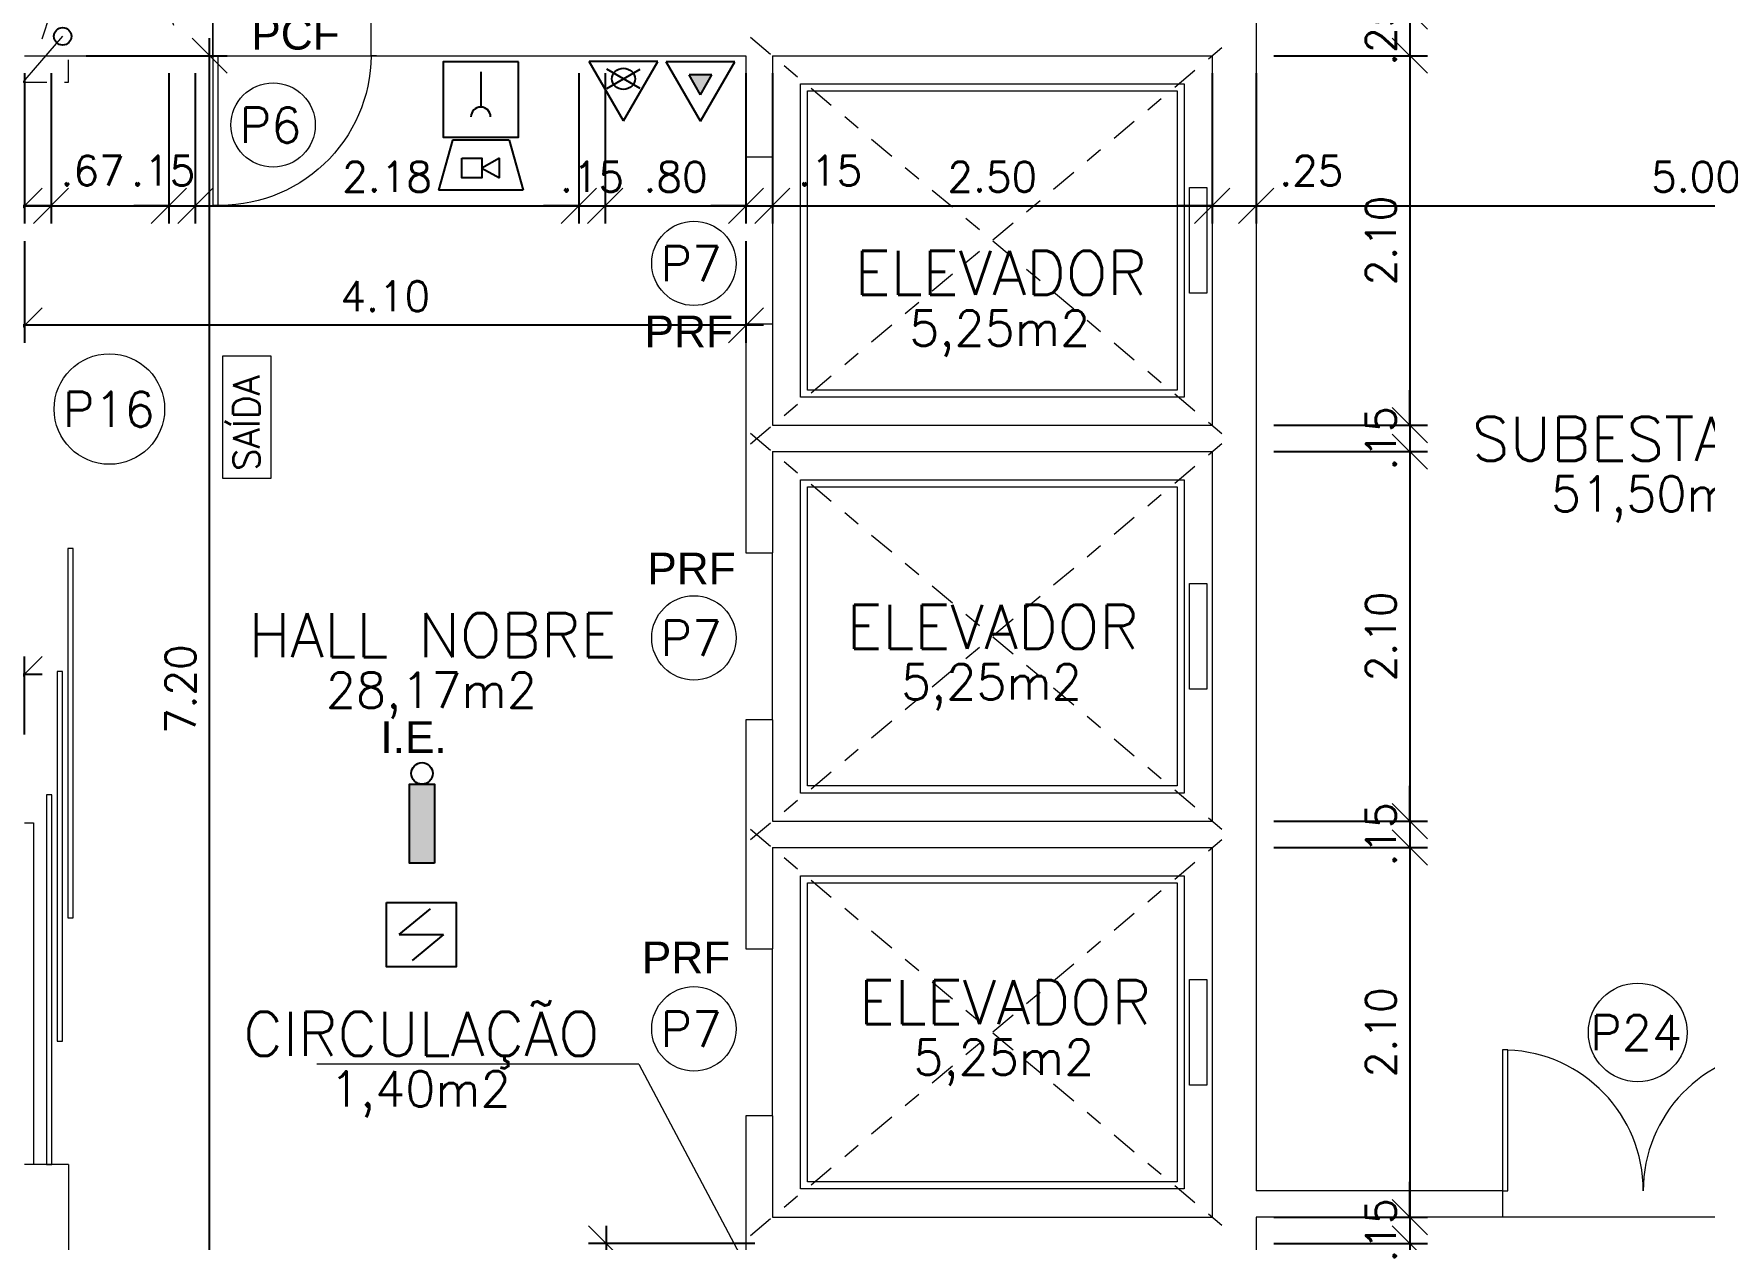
# Model space of a CAD drawing. Header units: millimetres. Extents: x 521 to 1055, y 261 to 520.
# Drawn here: x 601.32 to 610.82, y 482.99 to 489.84 of the extents above; entities that cross this region are included whole.
import ezdxf
from ezdxf.enums import TextEntityAlignment as Align

# ---------------------------------------------------------------- set-up
doc = ezdxf.new("R2010")
doc.units = ezdxf.units.MM
for name, pattern in [('CONTINU', [0]), ('DASHDOT', [1, 0.5, -0.25, 0, -0.25]), ('HIDDEN', [9.525, 6.35, -3.175])]:
    doc.linetypes.add(name, pattern=pattern)
doc.layers.add('0.1', color=8, linetype='Continuous', lineweight=13)
doc.layers.add('ppci', color=8, linetype='Continuous')
doc.styles.add('ROMANS', font='romans')
doc.styles.get("Standard").update_dxf_attribs({"font": 'romans.shx'})
doc.styles.add('STYLE1', font='sanss___.ttf')
doc.dimstyles.new('Fares Eng - 50', dxfattribs={"dimscale": 2, "dimtxt": 0.085, "dimasz": 0.1, "dimexe": 0.05, "dimexo": 0.05, "dimgap": 0.04, "dimtad": 1, "dimzin": 4, "dimdsep": 46, "dimtxsty": 'ROMANS', "dimblk1": 'OBLIQUE', "dimblk2": 'OBLIQUE', "dimsah": 1, "dimcen": 0.05, "dimdle": 0.05, "dimclrd": 8, "dimclre": 8, "dimclrt": 8, "dimaunit": 1, "dimadec": 0, "dimazin": 0, "dimtfac": 1, "dimtix": 1, "dimtmove": 2, "dimatfit": 0, "dimldrblk": 'OPEN90', "dimfxl": 1, "dimtolj": 1, "dimtzin": 0, "dimarcsym": 0})

# ---------------------------------------------------------------- blocks, each defined once
blk = doc.blocks.new('P90 - parede 25cm')
for points in [[(-0.125, 0.93), (-0.125, 0.9), (0.125, 0.9), (0.125, 0.93)], [(-0.125, -0.03), (-0.125, 0), (0.125, 0), (0.125, -0.03)]]:
    blk.add_lwpolyline(points)
blk.add_lwpolyline([(-0.975, 0.03), (-0.125, 0.03), (-0.125, 0), (-0.975, 0)], close=True)
at = {"color": 8}
blk.add_arc((-0.1175, 0.0415), 0.8585, 90.50075, 182.77241, dxfattribs=at)
blk = doc.blocks.new('ÁREA')
for p in [(0.00005, 0.003762), (0, 0)]:
    blk.add_attdef('COMPARTIMENTO', text='', height=0.0025).set_placement(p, align=Align.CENTER)
at = {"color": 1}
for p in [(-0.00005, -0.003762), (-0.000099, -0.007523)]:
    blk.add_attdef('ÁREA', text='', height=0.002, dxfattribs=at).set_placement(p, align=Align.CENTER)
blk = doc.blocks.new('_OBLIQUE')
at = {"color": 0, "linetype": 'ByBlock'}
blk.add_line((-0.5, -0.5), (0.5, 0.5), dxfattribs=at)
blk = doc.blocks.new('*D2787')
at = {"layer": '0.1', "color": 8, "linetype": 'CONTINU', "lineweight": -2, "transparency": 16777216}
for p, q in [((594.8233, 489.6169), (594.8233, 488.7637)), ((601.2733, 489.6169), (601.2733, 488.7637)), ((594.7233, 488.8637), (601.3733, 488.8637))]:
    blk.add_line(p, q, dxfattribs=at)
at = {"layer": 'DEFPOINTS', "color": 0, "linetype": 'CONTINU', "lineweight": -2, "transparency": 16777216}
for p in [(594.8233, 489.7169), (601.2733, 489.7169), (601.2733, 488.8637)]:
    blk.add_point(p, dxfattribs=at)
at = {"layer": '0.1', "color": 8, "linetype": 'CONTINU', "lineweight": -2, "transparency": 16777216, "xscale": 0.2, "yscale": 0.2, "zscale": 0.2, "rotation": 180}
blk.add_blockref('_OBLIQUE', (594.8233, 488.8637), dxfattribs=at)
at = {"layer": '0.1', "color": 8, "linetype": 'CONTINU', "lineweight": -2, "transparency": 16777216, "xscale": 0.2, "yscale": 0.2, "zscale": 0.2}
blk.add_blockref('_OBLIQUE', (601.2733, 488.8637), dxfattribs=at)
at = {"layer": '0.1', "color": 8, "linetype": 'CONTINU', "transparency": 16777216, "insert": (598.0483, 489.0287), "char_height": 0.17, "attachment_point": 5, "style": 'ROMANS'}
blk.add_mtext('\\A1;6.45', dxfattribs=at)
blk = doc.blocks.new('_Open90')
at = {"color": 0, "linetype": 'ByBlock', "lineweight": -2}
for p, q in [((-0.5, 0.5), (0, 0)), ((0, 0), (-1, 0)), ((0, 0), (-0.5, -0.5))]:
    blk.add_line(p, q, dxfattribs=at)
blk = doc.blocks.new('*D2803')
at = {"layer": '0.1', "color": 8, "linetype": 'CONTINU', "lineweight": -2, "transparency": 16777216}
for p, q in [((600.5233, 485.8598), (600.5233, 486.3027)), ((601.2733, 485.8598), (601.2733, 486.3027)), ((600.4233, 486.2027), (601.3733, 486.2027))]:
    blk.add_line(p, q, dxfattribs=at)
at = {"layer": 'DEFPOINTS', "color": 0, "linetype": 'CONTINU', "lineweight": -2, "transparency": 16777216}
for p in [(601.2733, 486.2027), (600.5233, 485.7598), (601.2733, 485.7598)]:
    blk.add_point(p, dxfattribs=at)
at = {"layer": '0.1', "color": 8, "linetype": 'CONTINU', "lineweight": -2, "transparency": 16777216, "xscale": 0.2, "yscale": 0.2, "zscale": 0.2, "rotation": 180}
blk.add_blockref('_OBLIQUE', (600.5233, 486.2027), dxfattribs=at)
at = {"layer": '0.1', "color": 8, "linetype": 'CONTINU', "lineweight": -2, "transparency": 16777216, "xscale": 0.2, "yscale": 0.2, "zscale": 0.2}
blk.add_blockref('_OBLIQUE', (601.2733, 486.2027), dxfattribs=at)
at = {"layer": '0.1', "color": 8, "linetype": 'CONTINU', "transparency": 16777216, "insert": (600.8983, 486.3677), "char_height": 0.17, "attachment_point": 5, "style": 'ROMANS'}
blk.add_mtext('\\A1;.75', dxfattribs=at)
blk = doc.blocks.new('*D2551')
at = {"layer": '0.1', "color": 8, "linetype": 'CONTINU', "lineweight": -2, "transparency": 16777216}
for p, q in [((585.5233, 488.6637), (585.5233, 488.0848)), ((601.2733, 488.6637), (601.2733, 488.0848)), ((601.3733, 488.1848), (585.4233, 488.1848))]:
    blk.add_line(p, q, dxfattribs=at)
at = {"layer": 'DEFPOINTS', "color": 0, "linetype": 'CONTINU', "lineweight": -2, "transparency": 16777216}
for p in [(585.5233, 488.7637), (601.2733, 488.7637), (585.5233, 488.1848)]:
    blk.add_point(p, dxfattribs=at)
at = {"layer": '0.1', "color": 8, "linetype": 'CONTINU', "lineweight": -2, "transparency": 16777216, "xscale": 0.2, "yscale": 0.2, "zscale": 0.2, "rotation": 180}
blk.add_blockref('_OBLIQUE', (585.5233, 488.1848), dxfattribs=at)
at = {"layer": '0.1', "color": 8, "linetype": 'CONTINU', "lineweight": -2, "transparency": 16777216, "xscale": 0.2, "yscale": 0.2, "zscale": 0.2}
blk.add_blockref('_OBLIQUE', (601.2733, 488.1848), dxfattribs=at)
at = {"layer": '0.1', "color": 8, "linetype": 'CONTINU', "transparency": 16777216, "insert": (593.3983, 488.3498), "char_height": 0.17, "attachment_point": 5, "style": 'ROMANS'}
blk.add_mtext('\\A1;15.75', dxfattribs=at)
blk = doc.blocks.new('*D2821')
at = {"layer": '0.1', "color": 8, "linetype": 'CONTINU', "lineweight": -2, "transparency": 16777216}
for p, q in [((601.2733, 489.6169), (601.2733, 488.7637)), ((601.4233, 489.6169), (601.4233, 488.7637)), ((601.2733, 488.8637), (601.0733, 488.8637)), ((601.4233, 488.8637), (601.2733, 488.8637)), ((601.4233, 488.8637), (601.6233, 488.8637))]:
    blk.add_line(p, q, dxfattribs=at)
at = {"layer": 'DEFPOINTS', "color": 0, "linetype": 'CONTINU', "lineweight": -2, "transparency": 16777216}
for p in [(601.2733, 489.7169), (601.4233, 489.7169), (601.2733, 488.8637)]:
    blk.add_point(p, dxfattribs=at)
at = {"layer": '0.1', "color": 8, "linetype": 'CONTINU', "lineweight": -2, "transparency": 16777216, "xscale": 0.2, "yscale": 0.2, "zscale": 0.2}
blk.add_blockref('_OBLIQUE', (601.2733, 488.8637), dxfattribs=at)
at = {"layer": '0.1', "color": 8, "linetype": 'CONTINU', "lineweight": -2, "transparency": 16777216, "xscale": 0.2, "yscale": 0.2, "zscale": 0.2, "rotation": 180}
blk.add_blockref('_OBLIQUE', (601.4233, 488.8637), dxfattribs=at)
at = {"layer": '0.1', "color": 8, "linetype": 'CONTINU', "transparency": 16777216, "insert": (601.0432, 489.0637), "char_height": 0.17, "attachment_point": 5, "style": 'ROMANS'}
blk.add_mtext('\\A1;.15', dxfattribs=at)
blk = doc.blocks.new('*D2557')
at = {"layer": '0.1', "color": 8, "linetype": 'CONTINU', "lineweight": -2, "transparency": 16777216}
for p, q in [((601.4233, 489.6169), (601.4233, 488.7637)), ((602.0933, 489.6169), (602.0933, 488.7637)), ((601.3233, 488.8637), (602.1933, 488.8637))]:
    blk.add_line(p, q, dxfattribs=at)
at = {"layer": 'DEFPOINTS', "color": 0, "linetype": 'CONTINU', "lineweight": -2, "transparency": 16777216}
for p in [(601.4233, 489.7169), (602.0933, 489.7169), (602.0933, 488.8637)]:
    blk.add_point(p, dxfattribs=at)
at = {"layer": '0.1', "color": 8, "linetype": 'CONTINU', "lineweight": -2, "transparency": 16777216, "xscale": 0.2, "yscale": 0.2, "zscale": 0.2, "rotation": 180}
blk.add_blockref('_OBLIQUE', (601.4233, 488.8637), dxfattribs=at)
at = {"layer": '0.1', "color": 8, "linetype": 'CONTINU', "lineweight": -2, "transparency": 16777216, "xscale": 0.2, "yscale": 0.2, "zscale": 0.2}
blk.add_blockref('_OBLIQUE', (602.0933, 488.8637), dxfattribs=at)
at = {"layer": '0.1', "color": 8, "linetype": 'CONTINU', "transparency": 16777216, "insert": (601.66, 489.0637), "char_height": 0.17, "attachment_point": 5, "style": 'ROMANS'}
blk.add_mtext('\\A1;.67', dxfattribs=at)
blk = doc.blocks.new('*D2558')
at = {"layer": '0.1', "color": 8, "linetype": 'CONTINU', "lineweight": -2, "transparency": 16777216}
for p, q in [((602.0933, 489.6169), (602.0933, 488.7637)), ((602.2433, 489.6169), (602.2433, 488.7637)), ((602.0933, 488.8637), (601.8933, 488.8637)), ((602.0933, 488.8637), (602.2433, 488.8637)), ((602.2433, 488.8637), (602.4433, 488.8637))]:
    blk.add_line(p, q, dxfattribs=at)
at = {"layer": 'DEFPOINTS', "color": 0, "linetype": 'CONTINU', "lineweight": -2, "transparency": 16777216}
for p in [(602.0933, 489.7169), (602.2433, 489.7169), (602.2433, 488.8637)]:
    blk.add_point(p, dxfattribs=at)
at = {"layer": '0.1', "color": 8, "linetype": 'CONTINU', "lineweight": -2, "transparency": 16777216, "xscale": 0.2, "yscale": 0.2, "zscale": 0.2}
blk.add_blockref('_OBLIQUE', (602.0933, 488.8637), dxfattribs=at)
at = {"layer": '0.1', "color": 8, "linetype": 'CONTINU', "lineweight": -2, "transparency": 16777216, "xscale": 0.2, "yscale": 0.2, "zscale": 0.2, "rotation": 180}
blk.add_blockref('_OBLIQUE', (602.2433, 488.8637), dxfattribs=at)
at = {"layer": '0.1', "color": 8, "linetype": 'CONTINU', "transparency": 16777216, "insert": (602.061, 489.0637), "char_height": 0.17, "attachment_point": 5, "style": 'ROMANS'}
blk.add_mtext('\\A1;.15', dxfattribs=at)
blk = doc.blocks.new('*D2559')
at = {"layer": '0.1', "color": 8, "linetype": 'CONTINU', "lineweight": -2, "transparency": 16777216}
for p, q in [((602.2433, 489.6169), (602.2433, 488.7637)), ((604.4233, 489.6169), (604.4233, 488.7637)), ((602.1433, 488.8637), (604.5233, 488.8637))]:
    blk.add_line(p, q, dxfattribs=at)
at = {"layer": 'DEFPOINTS', "color": 0, "linetype": 'CONTINU', "lineweight": -2, "transparency": 16777216}
for p in [(602.2433, 489.7169), (604.4233, 489.7169), (604.4233, 488.8637)]:
    blk.add_point(p, dxfattribs=at)
at = {"layer": '0.1', "color": 8, "linetype": 'CONTINU', "lineweight": -2, "transparency": 16777216, "xscale": 0.2, "yscale": 0.2, "zscale": 0.2, "rotation": 180}
blk.add_blockref('_OBLIQUE', (602.2433, 488.8637), dxfattribs=at)
at = {"layer": '0.1', "color": 8, "linetype": 'CONTINU', "lineweight": -2, "transparency": 16777216, "xscale": 0.2, "yscale": 0.2, "zscale": 0.2}
blk.add_blockref('_OBLIQUE', (604.4233, 488.8637), dxfattribs=at)
at = {"layer": '0.1', "color": 8, "linetype": 'CONTINU', "transparency": 16777216, "insert": (603.3333, 489.0287), "char_height": 0.17, "attachment_point": 5, "style": 'ROMANS'}
blk.add_mtext('\\A1;2.18', dxfattribs=at)
blk = doc.blocks.new('*D2560')
at = {"layer": '0.1', "color": 8, "linetype": 'CONTINU', "lineweight": -2, "transparency": 16777216}
for p, q in [((604.4233, 489.6169), (604.4233, 488.7637)), ((604.5733, 489.6169), (604.5733, 488.7637)), ((604.4233, 488.8637), (604.2233, 488.8637)), ((604.4233, 488.8637), (604.5733, 488.8637)), ((604.5733, 488.8637), (604.7733, 488.8637))]:
    blk.add_line(p, q, dxfattribs=at)
at = {"layer": 'DEFPOINTS', "color": 0, "linetype": 'CONTINU', "lineweight": -2, "transparency": 16777216}
for p in [(604.4233, 489.7169), (604.5733, 489.7169), (604.5733, 488.8637)]:
    blk.add_point(p, dxfattribs=at)
at = {"layer": '0.1', "color": 8, "linetype": 'CONTINU', "lineweight": -2, "transparency": 16777216, "xscale": 0.2, "yscale": 0.2, "zscale": 0.2}
blk.add_blockref('_OBLIQUE', (604.4233, 488.8637), dxfattribs=at)
at = {"layer": '0.1', "color": 8, "linetype": 'CONTINU', "lineweight": -2, "transparency": 16777216, "xscale": 0.2, "yscale": 0.2, "zscale": 0.2, "rotation": 180}
blk.add_blockref('_OBLIQUE', (604.5733, 488.8637), dxfattribs=at)
at = {"layer": '0.1', "color": 8, "linetype": 'CONTINU', "transparency": 16777216, "insert": (604.4983, 489.0287), "char_height": 0.17, "attachment_point": 5, "style": 'ROMANS'}
blk.add_mtext('\\A1;.15', dxfattribs=at)
blk = doc.blocks.new('*D2822')
at = {"layer": '0.1', "color": 8, "linetype": 'CONTINU', "lineweight": -2, "transparency": 16777216}
for p, q in [((604.5733, 489.6169), (604.5733, 488.7637)), ((605.3733, 489.6169), (605.3733, 488.7637)), ((604.4733, 488.8637), (605.4733, 488.8637))]:
    blk.add_line(p, q, dxfattribs=at)
at = {"layer": 'DEFPOINTS', "color": 0, "linetype": 'CONTINU', "lineweight": -2, "transparency": 16777216}
for p in [(604.5733, 489.7169), (605.3733, 489.7169), (605.3733, 488.8637)]:
    blk.add_point(p, dxfattribs=at)
at = {"layer": '0.1', "color": 8, "linetype": 'CONTINU', "lineweight": -2, "transparency": 16777216, "xscale": 0.2, "yscale": 0.2, "zscale": 0.2, "rotation": 180}
blk.add_blockref('_OBLIQUE', (604.5733, 488.8637), dxfattribs=at)
at = {"layer": '0.1', "color": 8, "linetype": 'CONTINU', "lineweight": -2, "transparency": 16777216, "xscale": 0.2, "yscale": 0.2, "zscale": 0.2}
blk.add_blockref('_OBLIQUE', (605.3733, 488.8637), dxfattribs=at)
at = {"layer": '0.1', "color": 8, "linetype": 'CONTINU', "transparency": 16777216, "insert": (604.9733, 489.0287), "char_height": 0.17, "attachment_point": 5, "style": 'ROMANS'}
blk.add_mtext('\\A1;.80', dxfattribs=at)
blk = doc.blocks.new('*D2823')
at = {"layer": '0.1', "color": 8, "lineweight": -2, "transparency": 16777216}
for p, q in [((605.5233, 489.6169), (605.5233, 488.7637)), ((608.0233, 489.6169), (608.0233, 488.7637)), ((605.4233, 488.8637), (608.1233, 488.8637))]:
    blk.add_line(p, q, dxfattribs=at)
at = {"layer": 'DEFPOINTS', "color": 0, "lineweight": -2, "transparency": 16777216}
for p in [(605.5233, 489.7169), (608.0233, 489.7169), (608.0233, 488.8637)]:
    blk.add_point(p, dxfattribs=at)
at = {"layer": '0.1', "color": 8, "lineweight": -2, "transparency": 16777216, "xscale": 0.2, "yscale": 0.2, "zscale": 0.2, "rotation": 180}
blk.add_blockref('_OBLIQUE', (605.5233, 488.8637), dxfattribs=at)
at = {"layer": '0.1', "color": 8, "lineweight": -2, "transparency": 16777216, "xscale": 0.2, "yscale": 0.2, "zscale": 0.2}
blk.add_blockref('_OBLIQUE', (608.0233, 488.8637), dxfattribs=at)
at = {"layer": '0.1', "color": 8, "transparency": 16777216, "insert": (606.7733, 489.0287), "char_height": 0.17, "attachment_point": 5, "style": 'ROMANS'}
blk.add_mtext('\\A1;2.50', dxfattribs=at)
blk = doc.blocks.new('*D2824')
at = {"layer": '0.1', "color": 8, "linetype": 'CONTINU', "lineweight": -2, "transparency": 16777216}
for p, q in [((605.3733, 489.3294), (605.3733, 488.7637)), ((605.5233, 489.3294), (605.5233, 488.7637)), ((605.3733, 488.8637), (605.1733, 488.8637)), ((605.3733, 488.8637), (605.5233, 488.8637)), ((605.5233, 488.8637), (605.7233, 488.8637))]:
    blk.add_line(p, q, dxfattribs=at)
at = {"layer": 'DEFPOINTS', "color": 0, "linetype": 'CONTINU', "lineweight": -2, "transparency": 16777216}
for p in [(605.3733, 489.4294), (605.5233, 489.4294), (605.5233, 488.8637)]:
    blk.add_point(p, dxfattribs=at)
at = {"layer": '0.1', "color": 8, "linetype": 'CONTINU', "lineweight": -2, "transparency": 16777216, "xscale": 0.2, "yscale": 0.2, "zscale": 0.2}
blk.add_blockref('_OBLIQUE', (605.3733, 488.8637), dxfattribs=at)
at = {"layer": '0.1', "color": 8, "linetype": 'CONTINU', "lineweight": -2, "transparency": 16777216, "xscale": 0.2, "yscale": 0.2, "zscale": 0.2, "rotation": 180}
blk.add_blockref('_OBLIQUE', (605.5233, 488.8637), dxfattribs=at)
at = {"layer": '0.1', "color": 8, "linetype": 'CONTINU', "transparency": 16777216, "insert": (605.8516, 489.0637), "char_height": 0.17, "attachment_point": 5, "style": 'ROMANS'}
blk.add_mtext('\\A1;.15', dxfattribs=at)
blk = doc.blocks.new('*D2825')
at = {"layer": '0.1', "color": 8, "lineweight": -2, "transparency": 16777216}
for p, q in [((608.0233, 489.6169), (608.0233, 488.7637)), ((608.2733, 489.6169), (608.2733, 488.7637)), ((608.0233, 488.8637), (607.8233, 488.8637)), ((608.0233, 488.8637), (608.2733, 488.8637)), ((608.2733, 488.8637), (608.4733, 488.8637))]:
    blk.add_line(p, q, dxfattribs=at)
at = {"layer": 'DEFPOINTS', "color": 0, "lineweight": -2, "transparency": 16777216}
for p in [(608.0233, 489.7169), (608.2733, 489.7169), (608.2733, 488.8637)]:
    blk.add_point(p, dxfattribs=at)
at = {"layer": '0.1', "color": 8, "lineweight": -2, "transparency": 16777216, "xscale": 0.2, "yscale": 0.2, "zscale": 0.2}
blk.add_blockref('_OBLIQUE', (608.0233, 488.8637), dxfattribs=at)
at = {"layer": '0.1', "color": 8, "lineweight": -2, "transparency": 16777216, "xscale": 0.2, "yscale": 0.2, "zscale": 0.2, "rotation": 180}
blk.add_blockref('_OBLIQUE', (608.2733, 488.8637), dxfattribs=at)
at = {"layer": '0.1', "color": 8, "transparency": 16777216, "insert": (608.587, 489.0637), "char_height": 0.17, "attachment_point": 5, "style": 'ROMANS'}
blk.add_mtext('\\A1;.25', dxfattribs=at)
blk = doc.blocks.new('*D2826')
at = {"layer": '0.1', "color": 8, "linetype": 'CONTINU', "lineweight": -2, "transparency": 16777216}
for p, q in [((608.2733, 489.6169), (608.2733, 488.7637)), ((613.2733, 489.6169), (613.2733, 488.7637)), ((608.1733, 488.8637), (613.3733, 488.8637))]:
    blk.add_line(p, q, dxfattribs=at)
at = {"layer": 'DEFPOINTS', "color": 0, "linetype": 'CONTINU', "lineweight": -2, "transparency": 16777216}
for p in [(608.2733, 489.7169), (613.2733, 489.7169), (613.2733, 488.8637)]:
    blk.add_point(p, dxfattribs=at)
at = {"layer": '0.1', "color": 8, "linetype": 'CONTINU', "lineweight": -2, "transparency": 16777216, "xscale": 0.2, "yscale": 0.2, "zscale": 0.2, "rotation": 180}
blk.add_blockref('_OBLIQUE', (608.2733, 488.8637), dxfattribs=at)
at = {"layer": '0.1', "color": 8, "linetype": 'CONTINU', "lineweight": -2, "transparency": 16777216, "xscale": 0.2, "yscale": 0.2, "zscale": 0.2}
blk.add_blockref('_OBLIQUE', (613.2733, 488.8637), dxfattribs=at)
at = {"layer": '0.1', "color": 8, "linetype": 'CONTINU', "transparency": 16777216, "insert": (610.7733, 489.0287), "char_height": 0.17, "attachment_point": 5, "style": 'ROMANS'}
blk.add_mtext('\\A1;5.00', dxfattribs=at)
blk = doc.blocks.new('*D2561')
at = {"layer": '0.1', "color": 8, "linetype": 'CONTINU', "lineweight": -2, "transparency": 16777216}
for p, q in [((601.2733, 488.6637), (601.2733, 488.0848)), ((605.3733, 488.6637), (605.3733, 488.0848)), ((605.4733, 488.1848), (601.1733, 488.1848))]:
    blk.add_line(p, q, dxfattribs=at)
at = {"layer": 'DEFPOINTS', "color": 0, "linetype": 'CONTINU', "lineweight": -2, "transparency": 16777216}
for p in [(601.2733, 488.7637), (605.3733, 488.7637), (601.2733, 488.1848)]:
    blk.add_point(p, dxfattribs=at)
at = {"layer": '0.1', "color": 8, "linetype": 'CONTINU', "lineweight": -2, "transparency": 16777216, "xscale": 0.2, "yscale": 0.2, "zscale": 0.2, "rotation": 180}
blk.add_blockref('_OBLIQUE', (601.2733, 488.1848), dxfattribs=at)
at = {"layer": '0.1', "color": 8, "linetype": 'CONTINU', "lineweight": -2, "transparency": 16777216, "xscale": 0.2, "yscale": 0.2, "zscale": 0.2}
blk.add_blockref('_OBLIQUE', (605.3733, 488.1848), dxfattribs=at)
at = {"layer": '0.1', "color": 8, "linetype": 'CONTINU', "transparency": 16777216, "insert": (603.3233, 488.3498), "char_height": 0.17, "attachment_point": 5, "style": 'ROMANS'}
blk.add_mtext('\\A1;4.10', dxfattribs=at)
blk = doc.blocks.new('*D2601')
at = {"layer": '0.1', "color": 8, "linetype": 'CONTINU', "lineweight": -2, "transparency": 16777216}
for p, q in [((609.1469, 489.9669), (609.1469, 490.1669)), ((608.3733, 489.9669), (609.2469, 489.9669)), ((609.1469, 489.9669), (609.1469, 489.7169)), ((608.3733, 489.7169), (609.2469, 489.7169)), ((609.1469, 489.7169), (609.1469, 489.5169))]:
    blk.add_line(p, q, dxfattribs=at)
at = {"layer": 'DEFPOINTS', "color": 0, "linetype": 'CONTINU', "lineweight": -2, "transparency": 16777216}
for p in [(608.2733, 489.9669), (608.2733, 489.7169), (609.1469, 489.7169)]:
    blk.add_point(p, dxfattribs=at)
at = {"layer": '0.1', "color": 8, "linetype": 'CONTINU', "lineweight": -2, "transparency": 16777216, "xscale": 0.2, "yscale": 0.2, "zscale": 0.2}
for p, rotation in [((609.1469, 489.9669), 270), ((609.1469, 489.7169), 90)]:
    blk.add_blockref('_OBLIQUE', p, dxfattribs=dict(at, rotation=rotation))
at = {"layer": '0.1', "color": 8, "linetype": 'CONTINU', "transparency": 16777216, "insert": (608.9819, 489.8419), "char_height": 0.17, "attachment_point": 5, "rotation": 90, "style": 'ROMANS'}
blk.add_mtext('\\A1;.25', dxfattribs=at)
blk = doc.blocks.new('*D2602')
at = {"layer": '0.1', "color": 8, "linetype": 'CONTINU', "lineweight": -2, "transparency": 16777216}
for p, q in [((609.1469, 489.8169), (609.1469, 487.5169)), ((608.3733, 489.7169), (609.2469, 489.7169)), ((608.3733, 487.6169), (609.2469, 487.6169))]:
    blk.add_line(p, q, dxfattribs=at)
at = {"layer": 'DEFPOINTS', "color": 0, "linetype": 'CONTINU', "lineweight": -2, "transparency": 16777216}
for p in [(608.2733, 489.7169), (608.2733, 487.6169), (609.1469, 487.6169)]:
    blk.add_point(p, dxfattribs=at)
at = {"layer": '0.1', "color": 8, "linetype": 'CONTINU', "lineweight": -2, "transparency": 16777216, "xscale": 0.2, "yscale": 0.2, "zscale": 0.2}
for p, rotation in [((609.1469, 489.7169), 90), ((609.1469, 487.6169), 270)]:
    blk.add_blockref('_OBLIQUE', p, dxfattribs=dict(at, rotation=rotation))
at = {"layer": '0.1', "color": 8, "linetype": 'CONTINU', "transparency": 16777216, "insert": (608.9819, 488.6669), "char_height": 0.17, "attachment_point": 5, "rotation": 90, "style": 'ROMANS'}
blk.add_mtext('\\A1;2.10', dxfattribs=at)
blk = doc.blocks.new('*D2603')
at = {"layer": '0.1', "color": 8, "linetype": 'CONTINU', "lineweight": -2, "transparency": 16777216}
for p, q in [((609.1469, 487.6169), (609.1469, 487.8169)), ((608.3733, 487.6169), (609.2469, 487.6169)), ((609.1469, 487.6169), (609.1469, 487.4669)), ((608.3733, 487.4669), (609.2469, 487.4669)), ((609.1469, 487.4669), (609.1469, 487.2669))]:
    blk.add_line(p, q, dxfattribs=at)
at = {"layer": 'DEFPOINTS', "color": 0, "linetype": 'CONTINU', "lineweight": -2, "transparency": 16777216}
for p in [(608.2733, 487.6169), (608.2733, 487.4669), (609.1469, 487.4669)]:
    blk.add_point(p, dxfattribs=at)
at = {"layer": '0.1', "color": 8, "linetype": 'CONTINU', "lineweight": -2, "transparency": 16777216, "xscale": 0.2, "yscale": 0.2, "zscale": 0.2}
for p, rotation in [((609.1469, 487.6169), 270), ((609.1469, 487.4669), 90)]:
    blk.add_blockref('_OBLIQUE', p, dxfattribs=dict(at, rotation=rotation))
at = {"layer": '0.1', "color": 8, "linetype": 'CONTINU', "transparency": 16777216, "insert": (608.9819, 487.5419), "char_height": 0.17, "attachment_point": 5, "rotation": 90, "style": 'ROMANS'}
blk.add_mtext('\\A1;.15', dxfattribs=at)
blk = doc.blocks.new('*D2604')
at = {"layer": '0.1', "color": 8, "linetype": 'CONTINU', "lineweight": -2, "transparency": 16777216}
for p, q in [((609.1469, 487.5669), (609.1469, 485.2669)), ((608.3733, 487.4669), (609.2469, 487.4669)), ((608.3733, 485.3669), (609.2469, 485.3669))]:
    blk.add_line(p, q, dxfattribs=at)
at = {"layer": 'DEFPOINTS', "color": 0, "linetype": 'CONTINU', "lineweight": -2, "transparency": 16777216}
for p in [(608.2733, 487.4669), (608.2733, 485.3669), (609.1469, 485.3669)]:
    blk.add_point(p, dxfattribs=at)
at = {"layer": '0.1', "color": 8, "linetype": 'CONTINU', "lineweight": -2, "transparency": 16777216, "xscale": 0.2, "yscale": 0.2, "zscale": 0.2}
for p, rotation in [((609.1469, 487.4669), 90), ((609.1469, 485.3669), 270)]:
    blk.add_blockref('_OBLIQUE', p, dxfattribs=dict(at, rotation=rotation))
at = {"layer": '0.1', "color": 8, "linetype": 'CONTINU', "transparency": 16777216, "insert": (608.9819, 486.4169), "char_height": 0.17, "attachment_point": 5, "rotation": 90, "style": 'ROMANS'}
blk.add_mtext('\\A1;2.10', dxfattribs=at)
blk = doc.blocks.new('*D2605')
at = {"layer": '0.1', "color": 8, "linetype": 'CONTINU', "lineweight": -2, "transparency": 16777216}
for p, q in [((609.1469, 485.3669), (609.1469, 485.5669)), ((608.3733, 485.3669), (609.2469, 485.3669)), ((609.1469, 485.3669), (609.1469, 485.2169)), ((608.3733, 485.2169), (609.2469, 485.2169)), ((609.1469, 485.2169), (609.1469, 485.0169))]:
    blk.add_line(p, q, dxfattribs=at)
at = {"layer": 'DEFPOINTS', "color": 0, "linetype": 'CONTINU', "lineweight": -2, "transparency": 16777216}
for p in [(608.2733, 485.3669), (608.2733, 485.2169), (609.1469, 485.2169)]:
    blk.add_point(p, dxfattribs=at)
at = {"layer": '0.1', "color": 8, "linetype": 'CONTINU', "lineweight": -2, "transparency": 16777216, "xscale": 0.2, "yscale": 0.2, "zscale": 0.2}
for p, rotation in [((609.1469, 485.3669), 270), ((609.1469, 485.2169), 90)]:
    blk.add_blockref('_OBLIQUE', p, dxfattribs=dict(at, rotation=rotation))
at = {"layer": '0.1', "color": 8, "linetype": 'CONTINU', "transparency": 16777216, "insert": (608.9819, 485.2919), "char_height": 0.17, "attachment_point": 5, "rotation": 90, "style": 'ROMANS'}
blk.add_mtext('\\A1;.15', dxfattribs=at)
blk = doc.blocks.new('*D2887')
at = {"layer": '0.1', "color": 8, "linetype": 'CONTINU', "lineweight": -2, "transparency": 16777216}
for p, q in [((609.1469, 485.3169), (609.1469, 483.0169)), ((608.3733, 485.2169), (609.2469, 485.2169)), ((608.3733, 483.1169), (609.2469, 483.1169))]:
    blk.add_line(p, q, dxfattribs=at)
at = {"layer": 'DEFPOINTS', "color": 0, "linetype": 'CONTINU', "lineweight": -2, "transparency": 16777216}
for p in [(608.2733, 485.2169), (608.2733, 483.1169), (609.1469, 483.1169)]:
    blk.add_point(p, dxfattribs=at)
at = {"layer": '0.1', "color": 8, "linetype": 'CONTINU', "lineweight": -2, "transparency": 16777216, "xscale": 0.2, "yscale": 0.2, "zscale": 0.2}
for p, rotation in [((609.1469, 485.2169), 90), ((609.1469, 483.1169), 270)]:
    blk.add_blockref('_OBLIQUE', p, dxfattribs=dict(at, rotation=rotation))
at = {"layer": '0.1', "color": 8, "linetype": 'CONTINU', "transparency": 16777216, "insert": (608.9819, 484.1669), "char_height": 0.17, "attachment_point": 5, "rotation": 90, "style": 'ROMANS'}
blk.add_mtext('\\A1;2.10', dxfattribs=at)
blk = doc.blocks.new('*D2606')
at = {"layer": '0.1', "color": 8, "linetype": 'CONTINU', "lineweight": -2, "transparency": 16777216}
for p, q in [((609.1469, 483.1169), (609.1469, 483.3169)), ((608.3733, 483.1169), (609.2469, 483.1169)), ((609.1469, 483.1169), (609.1469, 482.9669)), ((608.3733, 482.9669), (609.2469, 482.9669)), ((609.1469, 482.9669), (609.1469, 482.7669))]:
    blk.add_line(p, q, dxfattribs=at)
at = {"layer": 'DEFPOINTS', "color": 0, "linetype": 'CONTINU', "lineweight": -2, "transparency": 16777216}
for p in [(608.2733, 483.1169), (608.2733, 482.9669), (609.1469, 482.9669)]:
    blk.add_point(p, dxfattribs=at)
at = {"layer": '0.1', "color": 8, "linetype": 'CONTINU', "lineweight": -2, "transparency": 16777216, "xscale": 0.2, "yscale": 0.2, "zscale": 0.2}
for p, rotation in [((609.1469, 483.1169), 270), ((609.1469, 482.9669), 90)]:
    blk.add_blockref('_OBLIQUE', p, dxfattribs=dict(at, rotation=rotation))
at = {"layer": '0.1', "color": 8, "linetype": 'CONTINU', "transparency": 16777216, "insert": (608.9819, 483.0419), "char_height": 0.17, "attachment_point": 5, "rotation": 90, "style": 'ROMANS'}
blk.add_mtext('\\A1;.15', dxfattribs=at)
blk = doc.blocks.new('*D2894')
at = {"layer": '0.1', "color": 8, "lineweight": -2, "transparency": 16777216}
for p, q in [((602.3248, 482.4169), (602.3248, 489.8169)), ((601.6233, 489.7169), (602.4248, 489.7169)), ((601.6233, 482.5169), (602.4248, 482.5169))]:
    blk.add_line(p, q, dxfattribs=at)
at = {"layer": 'DEFPOINTS', "color": 0, "lineweight": -2, "transparency": 16777216}
for p in [(601.5233, 489.7169), (602.3248, 489.7169), (601.5233, 482.5169)]:
    blk.add_point(p, dxfattribs=at)
at = {"layer": '0.1', "color": 8, "lineweight": -2, "transparency": 16777216, "xscale": 0.2, "yscale": 0.2, "zscale": 0.2}
for p, rotation in [((602.3248, 489.7169), 90), ((602.3248, 482.5169), 270)]:
    blk.add_blockref('_OBLIQUE', p, dxfattribs=dict(at, rotation=rotation))
at = {"layer": '0.1', "color": 8, "transparency": 16777216, "insert": (602.1598, 486.1169), "char_height": 0.17, "attachment_point": 5, "rotation": 90, "style": 'ROMANS'}
blk.add_mtext('\\A1;7.20', dxfattribs=at)
blk = doc.blocks.new('*D2972')
at = {"layer": '0.1', "color": 8, "linetype": 'CONTINU', "lineweight": -2, "transparency": 16777216}
for p, q in [((604.5781, 483.0669), (604.5781, 482.0669)), ((605.4233, 482.9669), (604.4781, 482.9669)), ((605.4233, 482.1669), (604.4781, 482.1669))]:
    blk.add_line(p, q, dxfattribs=at)
at = {"layer": 'DEFPOINTS', "color": 0, "linetype": 'CONTINU', "lineweight": -2, "transparency": 16777216}
for p in [(605.5233, 482.9669), (604.5781, 482.1669), (605.5233, 482.1669)]:
    blk.add_point(p, dxfattribs=at)
at = {"layer": '0.1', "color": 8, "linetype": 'CONTINU', "lineweight": -2, "transparency": 16777216, "xscale": 0.2, "yscale": 0.2, "zscale": 0.2}
for p, rotation in [((604.5781, 482.9669), 90), ((604.5781, 482.1669), 270)]:
    blk.add_blockref('_OBLIQUE', p, dxfattribs=dict(at, rotation=rotation))
at = {"layer": '0.1', "color": 8, "linetype": 'CONTINU', "transparency": 16777216, "insert": (604.4131, 482.5669), "char_height": 0.17, "attachment_point": 5, "rotation": 90, "style": 'ROMANS'}
blk.add_mtext('\\A1;.80', dxfattribs=at)

msp = doc.modelspace()

# ---------------------------------------------------------------- hatches: boundary and pattern name
at = {"layer": 'ppci'}
for points in [[(605.11478, 489.49491), (605.17988, 489.60766), (605.04968, 489.60766)], [(603.60333, 485.57712), (603.46083, 485.57712), (603.46083, 485.1286), (603.60333, 485.1286)]]:
    msp.add_hatch(color=10, dxfattribs=at).paths.add_polyline_path(points)

# ---------------------------------------------------------------- linework, layer by layer
at = {"layer": '0.1', "color": 7}
for p, q in [((608.27327, 493.56692), (608.27327, 483.26692)), ((602.34327, 489.96692), (602.34327, 489.71692)), ((603.24327, 489.71692), (603.24327, 489.96692)), ((601.27327, 489.71692), (602.34327, 489.71692)), ((603.24327, 489.71692), (605.37327, 489.71692)), ((605.37327, 489.71692), (605.37327, 489.14192)), ((605.52327, 489.71692), (605.52327, 489.14192)), ((605.52327, 489.71692), (608.02327, 489.71692)), ((608.02327, 489.71692), (608.02327, 487.61692)), ((605.37327, 489.14192), (605.52327, 489.14192)), ((605.52327, 488.19192), (605.37327, 488.19192)), ((605.37327, 488.19192), (605.37327, 486.89192)), ((605.52327, 488.19192), (605.52327, 487.61692)), ((605.52327, 487.61692), (608.02327, 487.61692)), ((605.52327, 487.46692), (608.02327, 487.46692)), ((605.52327, 487.46692), (605.52327, 486.89192)), ((608.02327, 487.46692), (608.02327, 485.36692)), ((605.37327, 486.89192), (605.52327, 486.89192)), ((605.52327, 485.94192), (605.37327, 485.94192)), ((605.37327, 485.94192), (605.37327, 484.64192)), ((605.52327, 485.94192), (605.52327, 485.36692)), ((605.52327, 485.36692), (608.02327, 485.36692)), ((605.52327, 485.21692), (608.02327, 485.21692)), ((605.52327, 485.21692), (605.52327, 484.64192)), ((608.02327, 485.21692), (608.02327, 483.11692)), ((605.37327, 484.64192), (605.52327, 484.64192)), ((605.52327, 483.69192), (605.37327, 483.69192)), ((605.37327, 483.69192), (605.37327, 482.14292)), ((605.52327, 483.69192), (605.52327, 483.11692)), ((601.52327, 483.41692), (601.27327, 483.41692)), ((601.52327, 483.41692), (601.52327, 480.31692)), ((609.67327, 483.26692), (608.27327, 483.26692)), ((609.67327, 483.26692), (609.67327, 483.11692)), ((605.52327, 483.11692), (608.02327, 483.11692)), ((608.27327, 483.11692), (608.27327, 482.43293)), ((609.67327, 483.11692), (608.27327, 483.11692))]:
    msp.add_line(p, q, dxfattribs=at)
at = {"layer": '0.1', "color": 8, "linetype": 'DASHDOT', "ltscale": 0.3}
for p, q in [((601.37302, 492.17067), (602.14352, 489.81317)), ((601.37302, 489.81317), (602.14352, 492.17067)), ((605.39827, 489.82192), (608.14827, 487.51192)), ((605.39827, 487.51192), (608.14827, 489.82192)), ((605.39827, 487.57192), (608.14827, 485.26192)), ((605.39827, 485.26192), (608.14827, 487.57192)), ((605.39827, 485.32192), (608.14827, 483.01192)), ((605.39827, 483.01192), (608.14827, 485.32192))]:
    msp.add_line(p, q, dxfattribs=at)
at = {"layer": '0.1', "color": 8, "linetype": 'CONTINU'}
for p, q in [((601.48938, 489.82708), (600.43512, 488.61215)), ((604.76402, 483.98625), (602.93388, 483.98625)), ((604.76402, 483.98625), (605.94103, 481.77108))]:
    msp.add_line(p, q, dxfattribs=at)
at = {"layer": '0.1', "color": 8, "linetype": 'HIDDEN', "ltscale": 0.02}
for p, q in [((601.52327, 489.56692), (601.52327, 489.71692)), ((601.27327, 489.56692), (601.52327, 489.56692))]:
    msp.add_line(p, q, dxfattribs=at)
at = {"layer": '0.1', "color": 8}
for p, q in [((602.34327, 489.71692), (603.24327, 489.71692)), ((605.52327, 489.14192), (605.52327, 488.19192)), ((605.52327, 485.94192), (605.52327, 486.89192)), ((601.27327, 485.35692), (601.32327, 485.35692)), ((601.32327, 485.35692), (601.32327, 483.41692)), ((605.52327, 483.69192), (605.52327, 484.64192)), ((611.27327, 483.11692), (609.67327, 483.11692))]:
    msp.add_line(p, q, dxfattribs=at)
for points in [[(605.68327, 489.55692), (607.86327, 489.55692), (607.86327, 487.77692), (605.68327, 487.77692)], [(605.72327, 489.51692), (607.82327, 489.51692), (607.82327, 487.81692), (605.72327, 487.81692)], [(607.89327, 488.96692), (607.99327, 488.96692), (607.99327, 488.36692), (607.89327, 488.36692)], [(605.68327, 487.30692), (607.86327, 487.30692), (607.86327, 485.52692), (605.68327, 485.52692)], [(605.72327, 487.26692), (607.82327, 487.26692), (607.82327, 485.56692), (605.72327, 485.56692)], [(601.51827, 484.81692), (601.54827, 484.81692), (601.54827, 486.91692), (601.51827, 486.91692)], [(607.89327, 486.71692), (607.99327, 486.71692), (607.99327, 486.11692), (607.89327, 486.11692)], [(601.45827, 484.11692), (601.48827, 484.11692), (601.48827, 486.21692), (601.45827, 486.21692)], [(601.39827, 483.41692), (601.42827, 483.41692), (601.42827, 485.51692), (601.39827, 485.51692)], [(605.68327, 485.05692), (607.86327, 485.05692), (607.86327, 483.27692), (605.68327, 483.27692)], [(605.72327, 485.01692), (607.82327, 485.01692), (607.82327, 483.31692), (605.72327, 483.31692)], [(607.89327, 484.46692), (607.99327, 484.46692), (607.99327, 483.86692), (607.89327, 483.86692)], [(609.67327, 483.26692), (609.70327, 483.26692), (609.70327, 484.06692), (609.67327, 484.06692)]]:
    msp.add_lwpolyline(points, close=True, dxfattribs=at)
at = {"layer": '0.1', "color": 8, "linetype": 'CONTINU'}
msp.add_lwpolyline([(602.6736, 487.31546), (602.6736, 488.00948), (602.39879, 488.00948), (602.39879, 487.31546)], close=True, dxfattribs=at)
at = {"layer": '0.1', "color": 8}
for centre, radius in [((602.68564, 489.32311), 0.23964), ((605.07715, 488.53669), 0.23964), ((601.75514, 487.70901), 0.31403), ((605.07715, 486.40859), 0.23964), ((605.07715, 484.18695), 0.23964), ((610.44152, 484.16654), 0.28038)]:
    msp.add_circle(centre, radius, dxfattribs=at)
for centre, start, end in [((609.67327, 483.26692), 0, 87.850904), ((611.27327, 483.26692), 92.149096, 180)]:
    msp.add_arc(centre, 0.8, start, end, dxfattribs=at)
at = {"layer": 'ppci', "color": 10, "linetype": 'Continuous'}
for p, q in [((604.87195, 489.68442), (604.48195, 489.68442)), ((604.67695, 489.34667), (604.48195, 489.68442)), ((604.67695, 489.34667), (604.87195, 489.68442)), ((605.30978, 489.68266), (604.91978, 489.68266)), ((605.11478, 489.34491), (604.91978, 489.68266)), ((605.11478, 489.34491), (605.30978, 489.68266)), ((603.86597, 489.62536), (603.86597, 489.42499)), ((605.17988, 489.60766), (605.04968, 489.60766)), ((605.11478, 489.49491), (605.04968, 489.60766)), ((605.11478, 489.49491), (605.17988, 489.60766)), ((603.70541, 489.2375), (603.62513, 488.95363)), ((604.02653, 489.2375), (603.70541, 489.2375)), ((604.02653, 489.2375), (604.10681, 488.95363)), ((604.10681, 488.95363), (603.62513, 488.95363)), ((603.4015, 484.72209), (603.58013, 484.8684)), ((603.4015, 484.72209), (603.65481, 484.72209)), ((603.65481, 484.72209), (603.47618, 484.57578))]:
    msp.add_line(p, q, dxfattribs=at)
at = {"layer": 'ppci', "color": 10}
for p, q in [((604.58224, 489.5308), (604.77171, 489.64019)), ((604.77144, 489.53092), (604.58229, 489.64012)), ((603.97301, 489.13474), (603.87173, 489.07839)), ((603.87173, 489.07839), (603.97301, 489.02203)), ((603.97301, 489.02203), (603.97301, 489.13474))]:
    msp.add_line(p, q, dxfattribs=at)
at = {"layer": 'ppci', "color": 10, "linetype": 'Continuous'}
for points in [[(604.07944, 489.68129), (603.6525, 489.68129), (603.6525, 489.25435), (604.07944, 489.25435)], [(603.33026, 484.9043), (603.72606, 484.9043), (603.72606, 484.53988), (603.33026, 484.53988)]]:
    msp.add_lwpolyline(points, close=True, dxfattribs=at)
at = {"layer": 'ppci', "color": 10}
for points in [[(603.75893, 489.13474), (603.87173, 489.13474), (603.87173, 489.02203), (603.75893, 489.02203)], [(603.60333, 485.1286), (603.46083, 485.1286), (603.46083, 485.57712), (603.60333, 485.57712)]]:
    msp.add_lwpolyline(points, close=True, dxfattribs=at)
at = {"layer": 'ppci', "color": 10, "linetype": 'Continuous'}
msp.add_circle((601.48938, 489.82708), 0.05, dxfattribs=at)
at = {"layer": 'ppci', "color": 10}
msp.add_circle((603.53208, 485.6383), 0.06117, dxfattribs=at)
at = {"layer": 'ppci', "color": 10, "linetype": 'Continuous'}
msp.add_arc((603.86597, 489.3693), 0.05569, 0, 180, dxfattribs=at)
at = {"layer": 'ppci', "color": 10}
msp.add_ellipse((604.67694, 489.58547), major_axis=(-0.06606, 0), ratio=0.9070953, dxfattribs=at)

# ---------------------------------------------------------------- block references
at = {"layer": '0.1', "color": 8, "xscale": -1, "rotation": 270}
msp.add_blockref('P90 - parede 25cm', (602.34327, 489.84192), dxfattribs=at)
at = {"layer": '0.1', "color": 8}
ref = msp.add_blockref('ÁREA', (606.82208, 488.35701), dxfattribs=dict(at, xscale=133.3333333333333, yscale=133.3333333333333, zscale=133.3333333333333))
ref.add_attrib('COMPARTIMENTO', 'ELEVADOR', dxfattribs={"layer": '0', "color": 3, "height": 0.25}).set_placement((606.82208, 488.35701), align=Align.CENTER)
ref.add_attrib('ÁREA', '5,25m2', dxfattribs={"layer": '0', "color": 1, "height": 0.2}).set_placement((606.81544, 488.06905), align=Align.CENTER)
ref = msp.add_blockref('ÁREA', (610.55441, 487.41518), dxfattribs=dict(at, xscale=133.3333333333333, yscale=133.3333333333333, zscale=133.3333333333333))
ref.add_attrib('COMPARTIMENTO', 'SUBESTAÇÃO', dxfattribs={"layer": '0', "color": 3, "height": 0.25}).set_placement((610.55441, 487.41518), align=Align.CENTER)
ref.add_attrib('ÁREA', '51,50m2', dxfattribs={"layer": '0', "color": 1, "height": 0.2}).set_placement((610.54778, 487.12723), align=Align.CENTER)
ref = msp.add_blockref('ÁREA', (603.59195, 486.2995), dxfattribs=dict(at, xscale=133.3333333333333, yscale=133.3333333333333, zscale=133.3333333333333))
ref.add_attrib('COMPARTIMENTO', 'HALL NOBRE', dxfattribs={"layer": '0', "color": 3, "height": 0.25}).set_placement((603.59195, 486.2995), align=Align.CENTER)
ref.add_attrib('ÁREA', '28,17m2', dxfattribs={"layer": '0', "color": 1, "height": 0.2}).set_placement((603.58531, 486.01155), align=Align.CENTER)
ref = msp.add_blockref('ÁREA', (606.77516, 486.34638), dxfattribs=dict(at, xscale=133.3333333333333, yscale=133.3333333333333, zscale=133.3333333333333))
ref.add_attrib('COMPARTIMENTO', 'ELEVADOR', dxfattribs={"layer": '0', "color": 3, "height": 0.25}).set_placement((606.77516, 486.34638), align=Align.CENTER)
ref.add_attrib('ÁREA', '5,25m2', dxfattribs={"layer": '0', "color": 1, "height": 0.2}).set_placement((606.76853, 486.05842), align=Align.CENTER)
ref = msp.add_blockref('ÁREA', (606.84554, 484.21355), dxfattribs=dict(at, xscale=133.3333333333333, yscale=133.3333333333333, zscale=133.3333333333333))
ref.add_attrib('COMPARTIMENTO', 'ELEVADOR', dxfattribs={"layer": '0', "color": 3, "height": 0.25}).set_placement((606.84554, 484.21355), align=Align.CENTER)
ref.add_attrib('ÁREA', '5,25m2', dxfattribs={"layer": '0', "color": 1, "height": 0.2}).set_placement((606.8389, 483.9256), align=Align.CENTER)
ref = msp.add_blockref('ÁREA', (603.52885, 484.03353), dxfattribs=dict(at, xscale=133.3333333333333, yscale=133.3333333333333, zscale=133.3333333333333))
ref.add_attrib('COMPARTIMENTO', 'CIRCULAÇÃO', dxfattribs={"layer": '0', "color": 3, "height": 0.25}).set_placement((603.52885, 484.03353), align=Align.CENTER)
ref.add_attrib('ÁREA', '1,40m2', dxfattribs={"layer": '0', "color": 1, "height": 0.2}).set_placement((603.52222, 483.74558), align=Align.CENTER)

# ---------------------------------------------------------------- texts
for s, p in [('P6', (602.49503, 489.2216)), ('P7', (604.88654, 488.43518)), ('P16', (601.49014, 487.6075)), ('P7', (604.88654, 486.30708)), ('P7', (604.88654, 484.08544)), ('P24', (610.17073, 484.06503))]:
    msp.add_text(s, height=0.2, dxfattribs=at).set_placement(p)
at = {"layer": '0.1', "color": 8, "text_generation_flag": 6}
msp.add_text('SAÍDA', height=0.15, rotation=270, dxfattribs=at).set_placement((602.60875, 487.35657))
at = {"layer": 'ppci', "color": 10, "style": 'STYLE1'}
for s, p in [('PCF', (602.56138, 489.75147)), ('PRF', (604.79665, 488.05983)), ('PRF', (604.81234, 486.71303)), ('I.E.', (603.29518, 485.75457)), ('PRF', (604.78111, 484.50263))]:
    msp.add_text(s, height=0.18, dxfattribs=at).set_placement(p)

# ---------------------------------------------------------------- dimensions: what is measured, and where the dimension line sits
at = {"layer": '0.1', "color": 8, "linetype": 'CONTINU'}
for base, p1, p2, picture, middle in [((609.14685, 489.71692), (608.27327, 489.96692), (608.27327, 489.71692), '*D2601', (608.98185, 489.84192)), ((609.14685, 487.61692), (608.27327, 489.71692), (608.27327, 487.61692), '*D2602', (608.98185, 488.66692)), ((609.14685, 487.46692), (608.27327, 487.61692), (608.27327, 487.46692), '*D2603', (608.98185, 487.54192)), ((609.14685, 485.36692), (608.27327, 487.46692), (608.27327, 485.36692), '*D2604', (608.98185, 486.41692)), ((609.14685, 485.21692), (608.27327, 485.36692), (608.27327, 485.21692), '*D2605', (608.98185, 485.29192)), ((609.14685, 483.11692), (608.27327, 485.21692), (608.27327, 483.11692), '*D2887', (608.98185, 484.16692)), ((609.14685, 482.96692), (608.27327, 483.11692), (608.27327, 482.96692), '*D2606', (608.98185, 483.04192)), ((604.57814, 482.16692), (605.52327, 482.96692), (605.52327, 482.16692), '*D2972', (604.41314, 482.56692))]:
    dim = msp.add_linear_dim(base=base, p1=p1, p2=p2, angle=90, dimstyle='Fares Eng - 50', dxfattribs=at)
    dim.commit()
    dim.dimension.update_dxf_attribs({"geometry": picture, "text_midpoint": middle})
at = {"layer": '0.1', "color": 7}
dim = msp.add_linear_dim(base=(602.32484, 489.71692), p1=(601.52327, 482.51692), p2=(601.52327, 489.71692), angle=90, dimstyle='Fares Eng - 50', dxfattribs=at)
dim.commit()
dim.dimension.update_dxf_attribs({"geometry": '*D2894', "text_midpoint": (602.15984, 486.11692)})
at = {"layer": '0.1', "color": 8, "linetype": 'CONTINU'}
for base, p1, p2, picture, middle in [((601.27327, 488.86367), (594.82327, 489.71692), (601.27327, 489.71692), '*D2787', (598.04827, 489.02867)), ((604.42327, 488.86367), (602.24327, 489.71692), (604.42327, 489.71692), '*D2559', (603.33327, 489.02867)), ((604.57327, 488.86367), (604.42327, 489.71692), (604.57327, 489.71692), '*D2560', (604.49827, 489.02867)), ((605.37327, 488.86367), (604.57327, 489.71692), (605.37327, 489.71692), '*D2822', (604.97327, 489.02867)), ((613.27327, 488.86367), (608.27327, 489.71692), (613.27327, 489.71692), '*D2826', (610.77327, 489.02867)), ((585.52327, 488.18483), (601.27327, 488.76367), (585.52327, 488.76367), '*D2551', (593.39827, 488.34983)), ((601.27327, 488.18483), (605.37327, 488.76367), (601.27327, 488.76367), '*D2561', (603.32327, 488.34983)), ((601.27327, 486.20269), (600.52327, 485.75977), (601.27327, 485.75977), '*D2803', (600.89827, 486.36769))]:
    dim = msp.add_linear_dim(base=base, p1=p1, p2=p2, dimstyle='Fares Eng - 50', dxfattribs=at)
    dim.commit()
    dim.dimension.update_dxf_attribs({"geometry": picture, "text_midpoint": middle})
for base, p1, p2, picture, middle in [((601.27327, 488.86367), (601.42327, 489.71692), (601.27327, 489.71692), '*D2821', (601.04322, 489.06367)), ((602.09327, 488.86367), (601.42327, 489.71692), (602.09327, 489.71692), '*D2557', (601.65997, 489.06367)), ((602.24327, 488.86367), (602.09327, 489.71692), (602.24327, 489.71692), '*D2558', (602.06098, 489.06367)), ((605.52327, 488.86367), (605.37327, 489.42942), (605.52327, 489.42942), '*D2824', (605.8516, 489.06367))]:
    dim = msp.add_linear_dim(base=base, p1=p1, p2=p2, dimstyle='Fares Eng - 50', dxfattribs=at)
    dim.commit()
    dim.dimension.update_dxf_attribs({"geometry": picture, "text_midpoint": middle, "dimtype": 160})
at = {"layer": '0.1', "color": 7}
dim = msp.add_linear_dim(base=(608.02327, 488.86367), p1=(605.52327, 489.71692), p2=(608.02327, 489.71692), dimstyle='Fares Eng - 50', dxfattribs=at)
dim.commit()
dim.dimension.update_dxf_attribs({"geometry": '*D2823', "text_midpoint": (606.77327, 489.02867)})
dim = msp.add_linear_dim(base=(608.27327, 488.86367), p1=(608.02327, 489.71692), p2=(608.27327, 489.71692), dimstyle='Fares Eng - 50', dxfattribs=at)
dim.commit()
dim.dimension.update_dxf_attribs({"geometry": '*D2825', "text_midpoint": (608.58697, 489.06367), "dimtype": 160})

doc.saveas('drawing.dxf')
